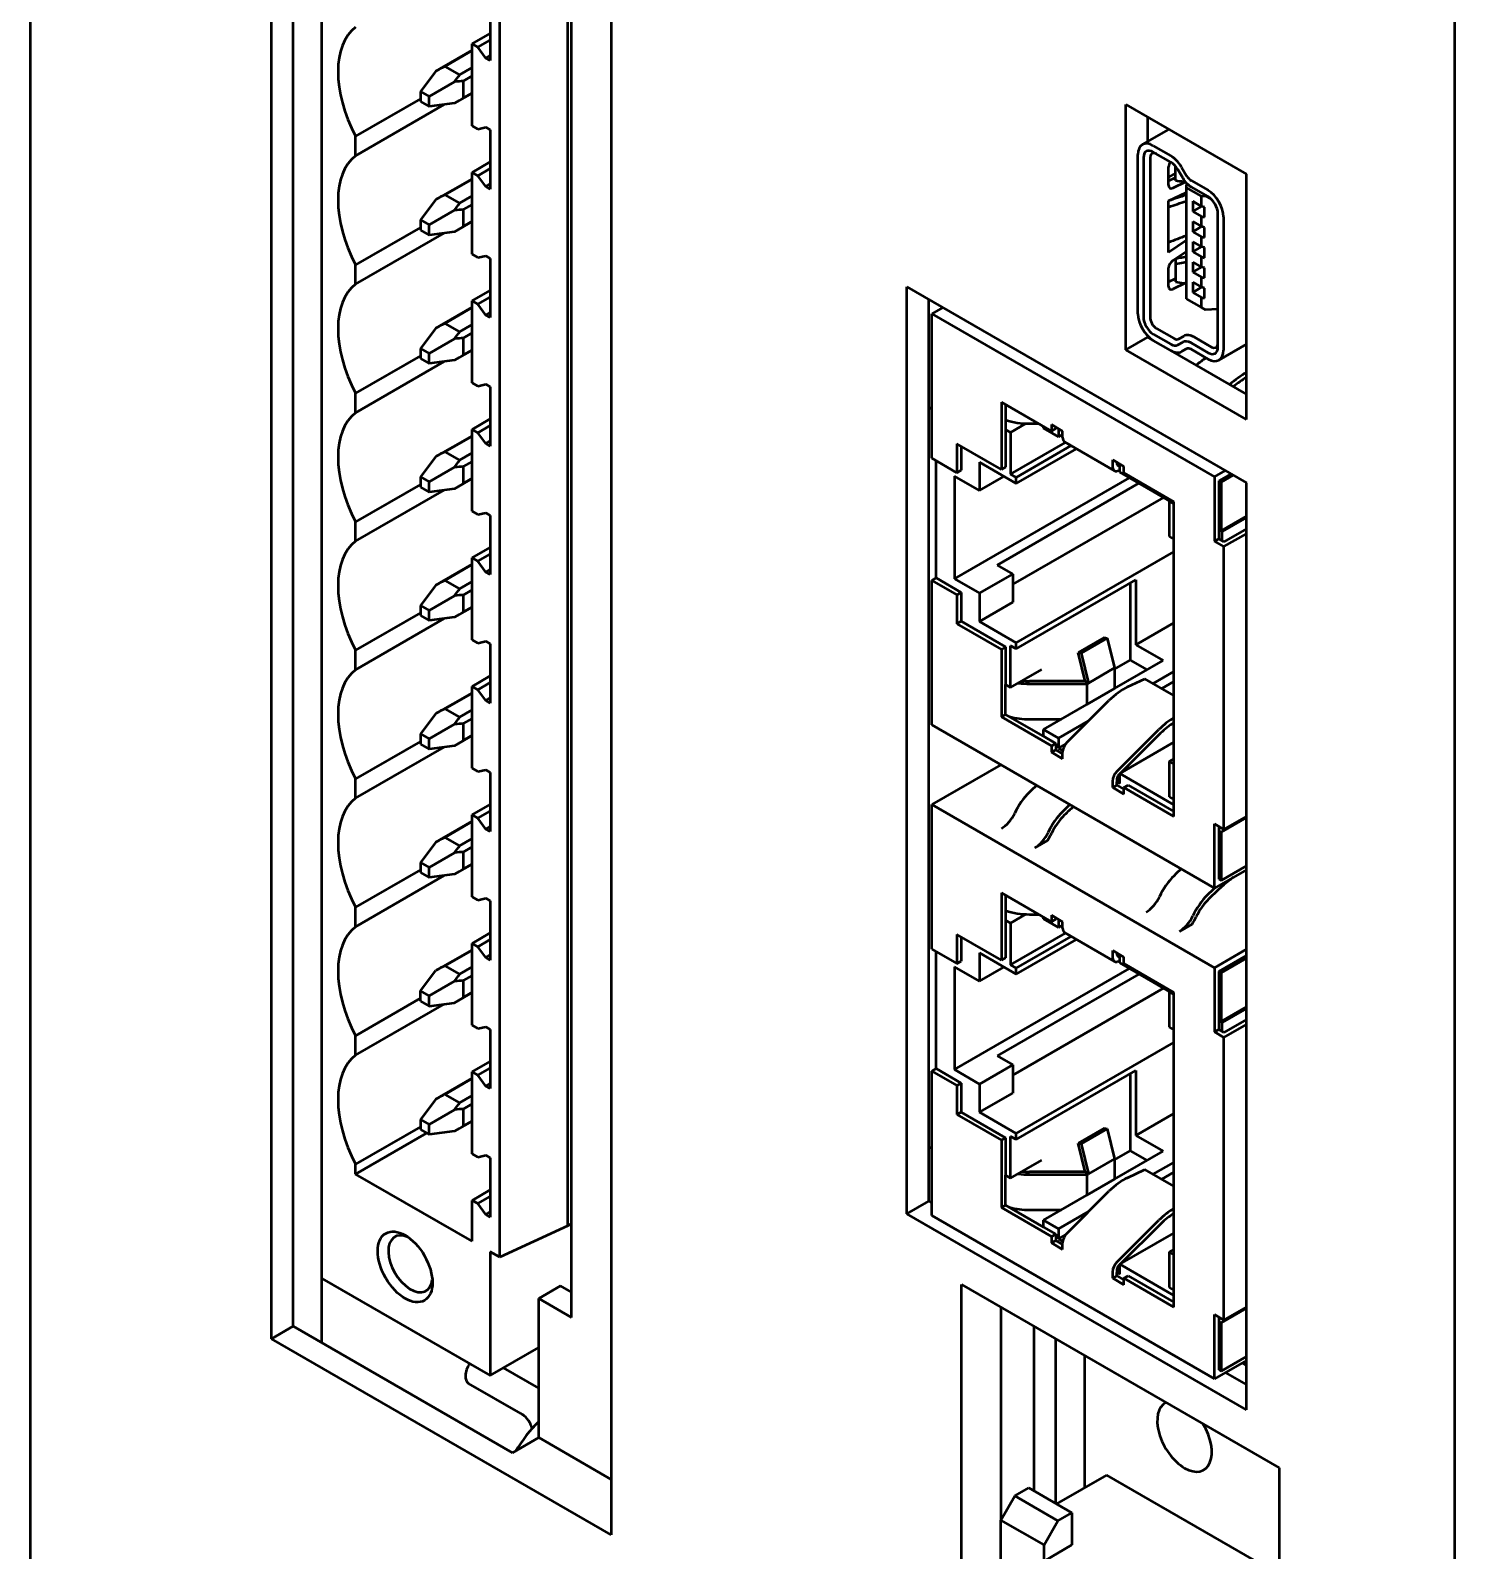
# Model space of a CAD drawing. Header units: millimetres. Extents: x 2121 to 4904, y 892 to 1933.
# Drawn here: x 2998.4 to 3064.1, y 1586.4 to 1656.5 of the extents above; entities that cross this region are included whole.
import ezdxf

# ---------------------------------------------------------------- set-up
doc = ezdxf.new("R2010")
doc.units = ezdxf.units.MM
doc.header["$LTSCALE"] = 1.8
doc.layers.add('외형선(ISO)', color=7, linetype='Continuous', lineweight=50)

msp = doc.modelspace()

# ---------------------------------------------------------------- linework, layer by layer
at = {"layer": '외형선(ISO)'}
for p, q in [((2998.437, 1519.75), (2998.437, 1723.874)), ((3064.097, 1685.965), (3064.097, 1481.841)), ((3009.548, 1596.151), (3009.548, 1676.284)), ((3010.558, 1596.734), (3010.558, 1675.701)), ((3011.872, 1598.939), (3011.872, 1674.943)), ((3011.872, 1595.976), (3011.872, 1674.943)), ((3025.206, 1667.244), (3025.206, 1587.111)), ((3020.074, 1599.918), (3020.074, 1665.098)), ((3023.216, 1601.371), (3023.216, 1664.544)), ((3023.387, 1597.142), (3023.387, 1664.445)), ((3019.63, 1657.831), (3019.63, 1655.102)), ((3018.801, 1655.872), (3019.63, 1656.35)), ((3019.067, 1655.718), (3018.801, 1655.872)), ((3018.801, 1652.093), (3018.801, 1655.872)), ((3019.067, 1655.718), (3019.63, 1656.043)), ((3018.801, 1655.578), (3017.135, 1654.616)), ((3018.801, 1655.559), (3017.547, 1654.835)), ((3019.428, 1655.219), (3019.067, 1655.718)), ((3019.428, 1655.219), (3019.63, 1655.335)), ((3019.63, 1655.102), (3019.428, 1655.219)), ((3017.135, 1654.616), (3016.417, 1653.679)), ((3017.547, 1654.835), (3018.217, 1654.448)), ((3018.801, 1654.785), (3018.217, 1654.448)), ((3018.801, 1654.392), (3018.387, 1654.153)), ((3016.821, 1653.446), (3017.992, 1654.121)), ((3018.387, 1654.153), (3018.387, 1653.38)), ((3016.417, 1653.336), (3013.427, 1651.61)), ((3013.427, 1650.709), (3017.515, 1653.07)), ((3016.417, 1653.679), (3016.417, 1653.212)), ((3016.417, 1653.679), (3016.821, 1653.446)), ((3016.417, 1653.212), (3016.821, 1652.979)), ((3016.821, 1652.979), (3016.821, 1653.446)), ((3017.992, 1653.132), (3016.821, 1652.979)), ((3018.801, 1653.599), (3017.992, 1653.132)), ((3018.801, 1653.619), (3018.387, 1653.38)), ((3048.944, 1653.072), (3054.5, 1649.864)), ((3048.944, 1641.758), (3048.944, 1653.072)), ((3049.954, 1651.369), (3049.954, 1652.489)), ((3013.427, 1650.709), (3013.427, 1651.61)), ((3018.801, 1652.093), (3019.067, 1651.939)), ((3019.067, 1651.939), (3019.428, 1652.023)), ((3019.428, 1652.023), (3019.63, 1651.906)), ((3019.63, 1651.906), (3019.63, 1649.177)), ((3049.707, 1651.226), (3050.924, 1651.929)), ((3050.207, 1651.177), (3051.012, 1650.712)), ((3051.012, 1650.421), (3050.207, 1650.885)), ((3018.801, 1649.946), (3019.63, 1650.425)), ((3049.5, 1643.42), (3049.5, 1650.768)), ((3049.752, 1650.623), (3049.752, 1643.274)), ((3050.055, 1650.623), (3050.055, 1643.274)), ((3050.914, 1649.35), (3050.914, 1650.204)), ((3051.228, 1649.565), (3051.228, 1650.232)), ((3051.509, 1650.188), (3051.739, 1649.793)), ((3018.801, 1649.653), (3017.135, 1648.691)), ((3018.801, 1649.633), (3017.547, 1648.909)), ((3019.067, 1649.793), (3018.801, 1649.946)), ((3018.801, 1646.167), (3018.801, 1649.946)), ((3019.067, 1649.793), (3019.63, 1650.118)), ((3019.428, 1649.293), (3019.067, 1649.793)), ((3051.228, 1649.912), (3050.914, 1649.731)), ((3050.914, 1649.563), (3051.228, 1649.714)), ((3051.672, 1649.5), (3051.099, 1649.225)), ((3051.561, 1649.688), (3051.331, 1650.084)), ((3051.952, 1649.568), (3052.732, 1649.118)), ((3054.5, 1638.55), (3054.5, 1649.864)), ((3017.547, 1648.909), (3018.217, 1648.522)), ((3018.801, 1648.86), (3018.217, 1648.522)), ((3019.428, 1649.293), (3019.63, 1649.41)), ((3019.63, 1649.177), (3019.428, 1649.293)), ((3050.914, 1648.64), (3051.722, 1649.025)), ((3051.722, 1649.369), (3051.784, 1649.404)), ((3051.722, 1649.369), (3051.722, 1649.252)), ((3052.429, 1648.844), (3051.722, 1649.252)), ((3051.722, 1649.252), (3051.722, 1644.12)), ((3052.732, 1648.826), (3051.952, 1649.277)), ((3052.429, 1648.844), (3052.611, 1648.866)), ((3052.429, 1648.377), (3052.429, 1648.844)), ((3052.588, 1648.91), (3052.611, 1648.866)), ((3052.611, 1648.866), (3052.849, 1648.741)), ((3017.135, 1648.691), (3016.417, 1647.754)), ((3016.821, 1647.52), (3017.992, 1648.196)), ((3018.801, 1648.467), (3018.387, 1648.228)), ((3018.387, 1648.228), (3018.387, 1647.454)), ((3050.914, 1646.249), (3050.914, 1648.64)), ((3052.025, 1648.611), (3052.025, 1648.144)), ((3052.025, 1648.611), (3052.429, 1648.377)), ((3052.025, 1648.144), (3052.429, 1648.377)), ((3052.025, 1648.144), (3052.429, 1647.911)), ((3052.574, 1648.344), (3052.429, 1648.377)), ((3052.574, 1647.878), (3052.574, 1648.344)), ((3016.417, 1647.411), (3013.427, 1645.684)), ((3016.417, 1647.754), (3016.417, 1647.287)), ((3016.417, 1647.754), (3016.821, 1647.52)), ((3016.821, 1647.054), (3016.821, 1647.52)), ((3018.801, 1647.674), (3017.992, 1647.206)), ((3018.801, 1647.693), (3018.387, 1647.454)), ((3052.025, 1647.677), (3052.025, 1647.211)), ((3052.025, 1647.677), (3052.429, 1647.444)), ((3052.025, 1647.211), (3052.429, 1647.444)), ((3052.429, 1647.911), (3052.574, 1647.878)), ((3052.429, 1647.444), (3052.429, 1647.911)), ((3052.574, 1647.411), (3052.429, 1647.444)), ((3052.574, 1646.944), (3052.574, 1647.411)), ((3053.187, 1641.892), (3053.187, 1648.039)), ((3053.439, 1647.893), (3053.439, 1641.746)), ((3013.427, 1644.784), (3017.515, 1647.144)), ((3016.417, 1647.287), (3016.821, 1647.054)), ((3017.992, 1647.206), (3016.821, 1647.054)), ((3051.722, 1646.797), (3050.914, 1646.249)), ((3052.025, 1647.211), (3052.429, 1646.978)), ((3052.025, 1646.744), (3052.025, 1646.278)), ((3052.025, 1646.744), (3052.429, 1646.511)), ((3052.429, 1646.978), (3052.574, 1646.944)), ((3052.429, 1646.511), (3052.429, 1646.978)), ((3018.801, 1646.167), (3019.067, 1646.014)), ((3019.067, 1646.014), (3019.428, 1646.097)), ((3019.428, 1646.097), (3019.63, 1645.981)), ((3019.63, 1645.981), (3019.63, 1643.251)), ((3051.099, 1645.878), (3051.722, 1646.297)), ((3052.025, 1646.278), (3052.429, 1646.511)), ((3052.025, 1646.278), (3052.429, 1646.044)), ((3052.574, 1646.478), (3052.429, 1646.511)), ((3052.429, 1646.044), (3052.574, 1646.011)), ((3052.429, 1645.578), (3052.429, 1646.044)), ((3052.574, 1646.011), (3052.574, 1646.478)), ((3013.427, 1644.784), (3013.427, 1645.684)), ((3050.914, 1644.684), (3050.914, 1645.538)), ((3051.228, 1645.963), (3051.228, 1645.716)), ((3051.228, 1645.716), (3051.228, 1644.899)), ((3052.025, 1645.811), (3052.025, 1645.345)), ((3052.025, 1645.811), (3052.429, 1645.578)), ((3052.025, 1645.345), (3052.429, 1645.578)), ((3052.025, 1645.345), (3052.429, 1645.111)), ((3052.574, 1645.545), (3052.429, 1645.578)), ((3052.574, 1645.078), (3052.574, 1645.545)), ((3038.843, 1644.674), (3054.5, 1635.634)), ((3038.843, 1601.917), (3038.843, 1644.674)), ((3050.914, 1644.897), (3051.228, 1645.049)), ((3051.672, 1644.835), (3051.099, 1644.559)), ((3052.025, 1644.878), (3052.025, 1644.411)), ((3052.025, 1644.878), (3052.429, 1644.645)), ((3052.025, 1644.411), (3052.429, 1644.645)), ((3052.429, 1645.111), (3052.574, 1645.078)), ((3052.429, 1644.645), (3052.429, 1645.111)), ((3052.574, 1644.612), (3052.429, 1644.645)), ((3052.574, 1644.145), (3052.574, 1644.612)), ((3018.801, 1644.021), (3019.63, 1644.499)), ((3019.067, 1643.868), (3018.801, 1644.021)), ((3018.801, 1640.242), (3018.801, 1644.021)), ((3019.067, 1643.868), (3019.63, 1644.192)), ((3039.853, 1602.501), (3039.853, 1644.091)), ((3051.722, 1644.12), (3052.429, 1643.712)), ((3052.025, 1644.411), (3052.429, 1644.178)), ((3052.429, 1644.178), (3052.574, 1644.145)), ((3052.429, 1643.712), (3052.429, 1644.178)), ((3018.801, 1643.728), (3017.135, 1642.765)), ((3018.801, 1643.708), (3017.547, 1642.984)), ((3019.428, 1643.368), (3019.067, 1643.868)), ((3019.428, 1643.368), (3019.63, 1643.484)), ((3019.63, 1643.251), (3019.428, 1643.368)), ((3040.499, 1643.718), (3039.994, 1643.426)), ((3039.994, 1643.426), (3053.028, 1635.901)), ((3039.994, 1636.76), (3039.994, 1643.426)), ((3052.611, 1643.607), (3052.429, 1643.712)), ((3053.187, 1643.644), (3052.611, 1643.607)), ((3017.135, 1642.765), (3016.417, 1641.828)), ((3017.547, 1642.984), (3018.217, 1642.597)), ((3018.801, 1642.934), (3018.217, 1642.597)), ((3018.801, 1642.542), (3018.387, 1642.302)), ((3050.207, 1642.487), (3051.012, 1642.022)), ((3050.358, 1642.749), (3051.163, 1642.285)), ((3016.417, 1641.828), (3016.417, 1641.362)), ((3016.417, 1641.828), (3016.821, 1641.595)), ((3016.821, 1641.595), (3017.992, 1642.271)), ((3018.387, 1642.302), (3018.387, 1641.529)), ((3048.944, 1641.758), (3049.954, 1642.341)), ((3049.954, 1642.341), (3049.954, 1642.395)), ((3050.207, 1642.195), (3049.954, 1642.341)), ((3051.012, 1641.731), (3050.207, 1642.195)), ((3051.331, 1641.99), (3051.561, 1642.12)), ((3051.376, 1642.263), (3051.606, 1642.393)), ((3051.739, 1641.81), (3051.509, 1641.68)), ((3051.952, 1642.08), (3052.732, 1641.63)), ((3052.732, 1641.338), (3051.952, 1641.788)), ((3052.104, 1642.342), (3052.884, 1641.892)), ((3053.232, 1641.288), (3054.5, 1642.02)), ((3016.417, 1641.485), (3013.427, 1639.759)), ((3013.427, 1638.858), (3017.515, 1641.219)), ((3016.417, 1641.362), (3016.821, 1641.128)), ((3016.821, 1641.128), (3016.821, 1641.595)), ((3017.992, 1641.281), (3016.821, 1641.128)), ((3018.801, 1641.748), (3017.992, 1641.281)), ((3018.801, 1641.768), (3018.387, 1641.529)), ((3054.5, 1638.55), (3048.944, 1641.758)), ((3054.5, 1639.717), (3051.012, 1641.731)), ((3013.427, 1638.858), (3013.427, 1639.759)), ((3018.801, 1640.242), (3019.067, 1640.088)), ((3019.067, 1640.088), (3019.428, 1640.172)), ((3019.428, 1640.172), (3019.63, 1640.055)), ((3019.63, 1640.055), (3019.63, 1637.326)), ((3039.994, 1639.028), (3039.853, 1639.109)), ((3043.201, 1639.352), (3043.201, 1636.241)), ((3045.51, 1638.019), (3043.201, 1639.352)), ((3043.399, 1639.238), (3043.399, 1638.089)), ((3018.801, 1638.096), (3019.63, 1638.574)), ((3019.067, 1637.942), (3019.63, 1638.267)), ((3043.63, 1637.955), (3044.333, 1638.361)), ((3044.502, 1638.358), (3044.924, 1638.358)), ((3045.51, 1638.315), (3045.51, 1638.019)), ((3046.023, 1638.019), (3045.51, 1638.315)), ((3018.801, 1637.802), (3017.135, 1636.84)), ((3018.801, 1637.783), (3017.547, 1637.058)), ((3019.067, 1637.942), (3018.801, 1638.096)), ((3018.801, 1634.316), (3018.801, 1638.096)), ((3019.428, 1637.442), (3019.067, 1637.942)), ((3043.63, 1637.955), (3043.399, 1638.089)), ((3043.399, 1638.089), (3043.399, 1636.356)), ((3043.63, 1637.955), (3043.63, 1636.03)), ((3045.143, 1638.148), (3045.143, 1638.231)), ((3045.836, 1637.748), (3045.143, 1638.148)), ((3045.51, 1638.019), (3045.708, 1638.133)), ((3045.708, 1638.201), (3045.708, 1638.133)), ((3045.836, 1638.127), (3045.836, 1637.748)), ((3045.836, 1637.748), (3046.023, 1637.856)), ((3046.023, 1637.723), (3046.023, 1638.019)), ((3017.547, 1637.058), (3018.217, 1636.672)), ((3018.801, 1637.009), (3018.217, 1636.672)), ((3019.428, 1637.442), (3019.63, 1637.559)), ((3019.63, 1637.326), (3019.428, 1637.442)), ((3041.148, 1637.427), (3041.148, 1636.093)), ((3043.201, 1636.241), (3041.148, 1637.427)), ((3041.346, 1637.312), (3041.346, 1636.207)), ((3043.63, 1636.03), (3046.163, 1637.492)), ((3043.886, 1635.881), (3046.42, 1637.344)), ((3043.886, 1635.6), (3046.664, 1637.204)), ((3048.424, 1636.187), (3046.115, 1637.52)), ((3017.135, 1636.84), (3016.417, 1635.903)), ((3016.821, 1635.669), (3017.992, 1636.345)), ((3018.801, 1636.616), (3018.387, 1636.377)), ((3018.387, 1636.377), (3018.387, 1635.603)), ((3039.994, 1636.76), (3041.148, 1636.093)), ((3040.191, 1631.245), (3040.191, 1636.646)), ((3041.148, 1636.093), (3041.346, 1636.207)), ((3042.193, 1636.578), (3042.193, 1635.274)), ((3042.193, 1636.578), (3043.886, 1635.6)), ((3043.201, 1636.241), (3043.399, 1636.356)), ((3048.333, 1636.39), (3048.333, 1636.686)), ((3048.846, 1636.39), (3048.333, 1636.686)), ((3048.53, 1636.572), (3048.53, 1636.504)), ((3048.659, 1636.188), (3048.538, 1636.169)), ((3048.606, 1636.422), (3048.659, 1636.431)), ((3048.659, 1636.118), (3048.659, 1636.498)), ((3048.846, 1636.093), (3048.846, 1636.39)), ((3053.028, 1635.901), (3053.533, 1636.192)), ((3016.417, 1635.56), (3013.427, 1633.833)), ((3016.417, 1635.903), (3016.417, 1635.436)), ((3016.417, 1635.903), (3016.821, 1635.669)), ((3016.821, 1635.203), (3016.821, 1635.669)), ((3018.801, 1635.823), (3017.992, 1635.355)), ((3018.801, 1635.842), (3018.387, 1635.603)), ((3041.038, 1635.941), (3041.038, 1631.2)), ((3042.193, 1635.274), (3041.038, 1635.941)), ((3041.038, 1631.2), (3049.108, 1635.859)), ((3042.193, 1635.274), (3043.322, 1635.926)), ((3049.544, 1635.607), (3043.014, 1631.837)), ((3043.63, 1636.03), (3043.886, 1635.881)), ((3043.886, 1635.6), (3043.886, 1635.881)), ((3051.155, 1634.677), (3048.659, 1636.118)), ((3051.155, 1634.76), (3048.846, 1636.093)), ((3053.028, 1635.901), (3053.028, 1632.938)), ((3053.79, 1636.044), (3053.226, 1635.719)), ((3053.226, 1635.719), (3053.226, 1633.482)), ((3053.226, 1635.719), (3053.328, 1635.659)), ((3053.328, 1635.659), (3053.892, 1635.985)), ((3053.328, 1635.659), (3053.328, 1633.422)), ((3054.5, 1592.878), (3054.5, 1635.634)), ((3013.427, 1632.933), (3017.515, 1635.293)), ((3016.417, 1635.436), (3016.821, 1635.203)), ((3017.992, 1635.355), (3016.821, 1635.203)), ((3050.673, 1634.956), (3043.732, 1630.949)), ((3050.955, 1634.793), (3050.942, 1634.785)), ((3051.155, 1634.662), (3050.942, 1634.785)), ((3050.942, 1634.785), (3050.942, 1633.156)), ((3051.155, 1620.243), (3051.155, 1634.76)), ((3018.801, 1634.316), (3019.067, 1634.163)), ((3019.067, 1634.163), (3019.428, 1634.246)), ((3019.428, 1634.246), (3019.63, 1634.13)), ((3019.63, 1634.13), (3019.63, 1631.4)), ((3054.5, 1634.099), (3053.328, 1633.422)), ((3013.427, 1632.933), (3013.427, 1633.833)), ((3053.226, 1633.482), (3053.226, 1633.052)), ((3053.226, 1633.482), (3053.328, 1633.422)), ((3053.38, 1633.378), (3053.226, 1633.467)), ((3054.5, 1634.025), (3053.38, 1633.378)), ((3053.38, 1632.963), (3053.38, 1633.378)), ((3054.5, 1633.512), (3053.464, 1632.914)), ((3050.942, 1633.156), (3051.155, 1633.033)), ((3053.028, 1632.938), (3053.226, 1633.052)), ((3053.464, 1632.686), (3053.028, 1632.938)), ((3053.464, 1632.914), (3053.226, 1633.052)), ((3053.464, 1632.686), (3054.5, 1633.284)), ((3053.464, 1619.65), (3053.464, 1632.686)), ((3018.801, 1632.17), (3019.63, 1632.648)), ((3019.067, 1632.017), (3018.801, 1632.17)), ((3018.801, 1628.391), (3018.801, 1632.17)), ((3019.067, 1632.017), (3019.63, 1632.342)), ((3019.428, 1631.517), (3019.067, 1632.017)), ((3043.886, 1628.252), (3051.155, 1632.449)), ((3018.801, 1631.877), (3017.135, 1630.915)), ((3018.801, 1631.857), (3017.547, 1631.133)), ((3019.428, 1631.517), (3019.63, 1631.634)), ((3019.63, 1631.4), (3019.428, 1631.517)), ((3042.193, 1630.534), (3043.732, 1631.423)), ((3043.014, 1631.837), (3043.732, 1631.423)), ((3043.732, 1631.423), (3043.732, 1630.119)), ((3017.135, 1630.915), (3016.417, 1629.977)), ((3017.547, 1631.133), (3018.217, 1630.746)), ((3018.801, 1631.083), (3018.217, 1630.746)), ((3018.801, 1630.691), (3018.387, 1630.452)), ((3039.994, 1631.131), (3040.191, 1631.245)), ((3039.994, 1631.131), (3041.148, 1630.464)), ((3039.994, 1624.465), (3039.994, 1631.131)), ((3040.191, 1631.245), (3041.346, 1630.578)), ((3041.038, 1631.2), (3042.193, 1630.534)), ((3041.148, 1630.464), (3041.346, 1630.578)), ((3041.346, 1630.578), (3041.346, 1629.245)), ((3043.886, 1627.971), (3049.403, 1631.156)), ((3049.146, 1631.008), (3049.146, 1627.453)), ((3049.403, 1631.156), (3049.403, 1628.164)), ((3016.417, 1629.977), (3016.417, 1629.511)), ((3016.417, 1629.977), (3016.821, 1629.744)), ((3016.821, 1629.744), (3017.992, 1630.42)), ((3018.801, 1629.897), (3017.992, 1629.43)), ((3018.387, 1630.452), (3018.387, 1629.678)), ((3018.801, 1629.917), (3018.387, 1629.678)), ((3041.148, 1630.464), (3041.148, 1629.131)), ((3042.193, 1630.534), (3042.193, 1629.23)), ((3042.193, 1629.23), (3043.732, 1630.119)), ((3016.417, 1629.634), (3013.427, 1627.908)), ((3013.427, 1627.008), (3017.515, 1629.368)), ((3016.417, 1629.511), (3016.821, 1629.277)), ((3016.821, 1629.277), (3016.821, 1629.744)), ((3017.992, 1629.43), (3016.821, 1629.277)), ((3041.148, 1629.131), (3041.346, 1629.245)), ((3041.346, 1629.245), (3043.399, 1628.06)), ((3043.886, 1628.252), (3042.193, 1629.23)), ((3049.403, 1628.164), (3051.155, 1629.175)), ((3041.148, 1629.131), (3043.201, 1627.946)), ((3047.945, 1628.497), (3046.739, 1627.801)), ((3048.085, 1628.469), (3046.879, 1627.773)), ((3047.945, 1628.497), (3048.085, 1628.469)), ((3048.085, 1628.469), (3048.418, 1627.092)), ((3013.427, 1627.008), (3013.427, 1627.908)), ((3018.801, 1628.391), (3019.067, 1628.238)), ((3019.067, 1628.238), (3019.428, 1628.321)), ((3019.428, 1628.321), (3019.63, 1628.204)), ((3019.63, 1628.204), (3019.63, 1625.475)), ((3043.201, 1627.946), (3043.399, 1628.06)), ((3043.201, 1627.946), (3043.201, 1624.835)), ((3043.399, 1628.06), (3043.399, 1626.327)), ((3043.63, 1626.193), (3043.63, 1628.119)), ((3043.886, 1627.971), (3043.63, 1628.119)), ((3043.886, 1627.971), (3043.886, 1628.252)), ((3046.739, 1627.801), (3046.879, 1627.773)), ((3047.058, 1626.484), (3046.739, 1627.801)), ((3046.879, 1627.773), (3047.212, 1626.395)), ((3049.403, 1628.164), (3050.66, 1627.438)), ((3048.418, 1627.092), (3047.212, 1626.395)), ((3048.418, 1627.032), (3049.146, 1627.453)), ((3048.418, 1626.144), (3050.66, 1627.438)), ((3048.418, 1627.092), (3048.418, 1626.144)), ((3049.146, 1627.453), (3049.916, 1627.008)), ((3018.801, 1626.245), (3019.63, 1626.723)), ((3019.067, 1626.091), (3019.63, 1626.416)), ((3043.63, 1626.193), (3045.063, 1627.021)), ((3047.058, 1626.484), (3044.502, 1626.484)), ((3044.502, 1626.359), (3047.149, 1626.359)), ((3047.212, 1626.395), (3047.058, 1626.484)), ((3047.149, 1626.359), (3047.212, 1626.395)), ((3047.149, 1626.359), (3047.149, 1625.41)), ((3049.021, 1626.215), (3049.821, 1626.593)), ((3051.155, 1625.823), (3049.821, 1626.593)), ((3050.202, 1626.373), (3051.155, 1626.924)), ((3050.599, 1626.144), (3051.155, 1626.464)), ((3018.801, 1625.951), (3017.135, 1624.989)), ((3018.801, 1625.932), (3017.547, 1625.208)), ((3019.067, 1626.091), (3018.801, 1626.245)), ((3018.801, 1622.465), (3018.801, 1626.245)), ((3019.428, 1625.591), (3019.067, 1626.091)), ((3019.428, 1625.591), (3019.63, 1625.708)), ((3043.63, 1626.193), (3043.399, 1626.327)), ((3043.399, 1624.949), (3043.399, 1626.327)), ((3047.149, 1625.41), (3048.418, 1626.144)), ((3017.135, 1624.989), (3016.417, 1624.052)), ((3017.547, 1625.208), (3018.217, 1624.821)), ((3018.801, 1625.158), (3018.217, 1624.821)), ((3019.63, 1625.475), (3019.428, 1625.591)), ((3043.201, 1624.835), (3043.399, 1624.949)), ((3045.143, 1623.942), (3043.399, 1624.949)), ((3045.143, 1624.253), (3047.149, 1625.41)), ((3046.229, 1623.664), (3048.158, 1625.588)), ((3016.821, 1623.818), (3017.992, 1624.494)), ((3018.801, 1624.765), (3018.387, 1624.526)), ((3018.387, 1624.526), (3018.387, 1623.752)), ((3039.994, 1624.465), (3053.028, 1616.939)), ((3043.201, 1624.835), (3045.51, 1623.502)), ((3044.502, 1624.729), (3045.968, 1624.729)), ((3045.143, 1624.253), (3045.836, 1623.853)), ((3045.143, 1623.942), (3045.143, 1624.253)), ((3045.836, 1623.853), (3047.22, 1624.652)), ((3048.538, 1622.33), (3050.467, 1624.255)), ((3016.417, 1623.709), (3013.427, 1621.982)), ((3016.417, 1624.052), (3016.417, 1623.585)), ((3016.417, 1624.052), (3016.821, 1623.818)), ((3016.417, 1623.585), (3016.821, 1623.352)), ((3016.821, 1623.352), (3016.821, 1623.818)), ((3018.801, 1623.972), (3017.992, 1623.505)), ((3018.801, 1623.992), (3018.387, 1623.752)), ((3045.143, 1623.942), (3045.708, 1623.616)), ((3045.51, 1623.502), (3045.708, 1623.616)), ((3045.708, 1623.616), (3045.708, 1623.32)), ((3045.836, 1623.853), (3045.836, 1623.394)), ((3045.836, 1623.394), (3046.157, 1623.579)), ((3048.659, 1622.223), (3051.155, 1623.665)), ((3050.535, 1624.079), (3048.696, 1622.245)), ((3013.427, 1621.082), (3017.515, 1623.442)), ((3017.992, 1623.505), (3016.821, 1623.352)), ((3045.51, 1623.502), (3045.51, 1623.205)), ((3045.51, 1623.205), (3045.708, 1623.32)), ((3045.51, 1623.205), (3046.023, 1622.909)), ((3045.708, 1623.32), (3046.023, 1623.137)), ((3045.836, 1623.394), (3046.03, 1623.282)), ((3046.023, 1622.909), (3046.023, 1623.205)), ((3050.942, 1622.786), (3051.155, 1622.909)), ((3018.801, 1622.465), (3019.067, 1622.312)), ((3019.067, 1622.312), (3019.428, 1622.395)), ((3019.428, 1622.395), (3019.63, 1622.279)), ((3019.63, 1622.279), (3019.63, 1619.549)), ((3043.17, 1622.631), (3039.994, 1620.797)), ((3048.659, 1622.207), (3048.606, 1622.155)), ((3051.155, 1620.782), (3048.659, 1622.223)), ((3048.659, 1621.764), (3048.659, 1622.223)), ((3050.942, 1622.786), (3051.155, 1622.663)), ((3050.942, 1622.786), (3050.942, 1621.157)), ((3013.427, 1621.082), (3013.427, 1621.982)), ((3048.333, 1621.576), (3048.333, 1621.872)), ((3048.53, 1621.69), (3048.333, 1621.576)), ((3048.333, 1621.576), (3048.846, 1621.28)), ((3048.53, 1621.986), (3048.53, 1621.838)), ((3048.53, 1621.838), (3048.659, 1621.764)), ((3048.53, 1621.69), (3048.53, 1621.838)), ((3048.53, 1621.69), (3048.846, 1621.508)), ((3048.846, 1621.576), (3049.043, 1621.69)), ((3048.846, 1621.576), (3051.155, 1620.243)), ((3048.846, 1621.28), (3048.846, 1621.576)), ((3049.043, 1621.69), (3051.155, 1620.471)), ((3018.801, 1620.319), (3019.63, 1620.797)), ((3039.994, 1620.797), (3053.028, 1613.272)), ((3039.994, 1614.131), (3039.994, 1620.797)), ((3050.942, 1621.157), (3051.155, 1621.034)), ((3019.067, 1620.166), (3018.801, 1620.319)), ((3018.801, 1616.54), (3018.801, 1620.319)), ((3019.067, 1620.166), (3019.63, 1620.491)), ((3019.428, 1619.666), (3019.067, 1620.166)), ((3053.328, 1619.527), (3054.5, 1620.204)), ((3053.464, 1619.65), (3054.5, 1620.248)), ((3018.801, 1620.026), (3017.135, 1619.064)), ((3018.801, 1620.006), (3017.547, 1619.282)), ((3019.428, 1619.666), (3019.63, 1619.783)), ((3019.63, 1619.549), (3019.428, 1619.666)), ((3053.028, 1616.939), (3053.028, 1619.902)), ((3053.464, 1619.65), (3053.028, 1619.902)), ((3053.226, 1619.788), (3053.226, 1619.587)), ((3053.226, 1619.587), (3053.226, 1617.35)), ((3053.226, 1619.587), (3053.328, 1619.527)), ((3053.328, 1619.527), (3053.328, 1617.29)), ((3017.135, 1619.064), (3016.417, 1618.126)), ((3017.547, 1619.282), (3018.217, 1618.895)), ((3018.801, 1619.233), (3018.217, 1618.895)), ((3018.801, 1618.84), (3018.387, 1618.601)), ((3044.741, 1618.798), (3045.326, 1619.136)), ((3016.417, 1618.126), (3016.417, 1617.66)), ((3016.417, 1618.126), (3016.821, 1617.893)), ((3016.821, 1617.893), (3017.992, 1618.569)), ((3018.801, 1618.046), (3017.992, 1617.579)), ((3018.387, 1618.601), (3018.387, 1617.827)), ((3018.801, 1618.066), (3018.387, 1617.827)), ((3054.5, 1617.967), (3053.328, 1617.29)), ((3016.417, 1617.783), (3013.427, 1616.057)), ((3013.427, 1615.157), (3017.515, 1617.517)), ((3016.417, 1617.66), (3016.821, 1617.426)), ((3016.821, 1617.426), (3016.821, 1617.893)), ((3017.992, 1617.579), (3016.821, 1617.426)), ((3054.5, 1617.789), (3053.028, 1616.939)), ((3053.226, 1617.35), (3053.328, 1617.29)), ((3018.801, 1616.54), (3019.067, 1616.387)), ((3043.201, 1616.724), (3043.201, 1613.613)), ((3045.51, 1615.39), (3043.201, 1616.724)), ((3043.399, 1616.61), (3043.399, 1615.46)), ((3013.427, 1615.157), (3013.427, 1616.057)), ((3019.067, 1616.387), (3019.428, 1616.47)), ((3019.428, 1616.47), (3019.63, 1616.353)), ((3019.63, 1616.353), (3019.63, 1613.624)), ((3043.63, 1615.327), (3043.399, 1615.46)), ((3043.399, 1615.46), (3043.399, 1613.727)), ((3043.63, 1615.327), (3044.333, 1615.733)), ((3043.63, 1615.327), (3043.63, 1613.401)), ((3044.502, 1615.729), (3044.924, 1615.729)), ((3045.143, 1615.519), (3045.143, 1615.602)), ((3045.836, 1615.119), (3045.143, 1615.519)), ((3045.51, 1615.687), (3045.51, 1615.39)), ((3046.023, 1615.39), (3045.51, 1615.687)), ((3045.51, 1615.39), (3045.708, 1615.505)), ((3045.708, 1615.573), (3045.708, 1615.505)), ((3045.836, 1615.499), (3045.836, 1615.119)), ((3045.836, 1615.119), (3046.023, 1615.228)), ((3046.023, 1615.094), (3046.023, 1615.39)), ((3051.412, 1614.946), (3051.997, 1615.284)), ((3018.801, 1614.394), (3019.63, 1614.872)), ((3019.067, 1614.24), (3019.63, 1614.565)), ((3041.148, 1614.798), (3041.148, 1613.465)), ((3043.201, 1613.613), (3041.148, 1614.798)), ((3041.346, 1614.684), (3041.346, 1613.579)), ((3043.63, 1613.401), (3046.163, 1614.864)), ((3043.886, 1613.253), (3046.42, 1614.716)), ((3043.886, 1612.971), (3046.664, 1614.575)), ((3048.424, 1613.559), (3046.115, 1614.892)), ((3018.801, 1614.1), (3017.135, 1613.138)), ((3018.801, 1614.081), (3017.547, 1613.357)), ((3019.067, 1614.24), (3018.801, 1614.394)), ((3018.801, 1610.615), (3018.801, 1614.394)), ((3019.428, 1613.741), (3019.067, 1614.24)), ((3019.428, 1613.741), (3019.63, 1613.857)), ((3019.63, 1613.624), (3019.428, 1613.741)), ((3039.994, 1614.131), (3041.148, 1613.465)), ((3040.191, 1608.616), (3040.191, 1614.017)), ((3042.193, 1613.949), (3042.193, 1612.646)), ((3042.193, 1613.949), (3043.886, 1612.971)), ((3048.333, 1613.761), (3048.333, 1614.057)), ((3048.846, 1613.761), (3048.333, 1614.057)), ((3048.53, 1613.943), (3048.53, 1613.875)), ((3048.606, 1613.794), (3048.659, 1613.802)), ((3048.659, 1613.49), (3048.659, 1613.869)), ((3048.846, 1613.465), (3048.846, 1613.761)), ((3053.028, 1613.272), (3054.5, 1614.122)), ((3054.5, 1613.826), (3053.226, 1613.09)), ((3016.417, 1612.201), (3017.135, 1613.138)), ((3017.547, 1613.357), (3018.217, 1612.97)), ((3018.801, 1613.307), (3018.217, 1612.97)), ((3041.038, 1613.312), (3041.038, 1608.572)), ((3042.193, 1612.646), (3041.038, 1613.312)), ((3041.038, 1608.572), (3049.108, 1613.231)), ((3041.148, 1613.465), (3041.346, 1613.579)), ((3042.193, 1612.646), (3043.322, 1613.297)), ((3043.201, 1613.613), (3043.399, 1613.727)), ((3043.63, 1613.401), (3043.886, 1613.253)), ((3043.886, 1612.971), (3043.886, 1613.253)), ((3048.659, 1613.559), (3048.538, 1613.54)), ((3051.155, 1612.049), (3048.659, 1613.49)), ((3051.155, 1612.131), (3048.846, 1613.465)), ((3053.028, 1613.272), (3053.028, 1610.309)), ((3053.226, 1613.09), (3053.226, 1610.853)), ((3053.226, 1613.09), (3053.328, 1613.031)), ((3053.328, 1613.031), (3054.5, 1613.707)), ((3053.328, 1613.031), (3053.328, 1610.794)), ((3017.992, 1612.643), (3016.821, 1611.968)), ((3018.801, 1612.914), (3018.387, 1612.675)), ((3018.387, 1612.675), (3018.387, 1611.902)), ((3049.544, 1612.979), (3043.014, 1609.209)), ((3050.673, 1612.327), (3043.732, 1608.32)), ((3016.417, 1611.858), (3013.427, 1610.132)), ((3016.821, 1611.968), (3016.417, 1612.201)), ((3016.417, 1611.734), (3016.417, 1612.201)), ((3016.417, 1611.734), (3016.821, 1611.501)), ((3016.821, 1611.501), (3016.821, 1611.968)), ((3016.821, 1611.501), (3017.992, 1611.654)), ((3018.801, 1612.121), (3017.992, 1611.654)), ((3018.801, 1612.141), (3018.387, 1611.902)), ((3050.955, 1612.164), (3050.942, 1612.157)), ((3051.155, 1612.034), (3050.942, 1612.157)), ((3050.942, 1612.157), (3050.942, 1610.527)), ((3051.155, 1597.614), (3051.155, 1612.131)), ((3013.427, 1609.231), (3017.515, 1611.592)), ((3054.5, 1611.47), (3053.328, 1610.794)), ((3054.5, 1611.396), (3053.38, 1610.749)), ((3018.801, 1610.615), (3019.067, 1610.461)), ((3019.067, 1610.461), (3019.428, 1610.545)), ((3019.428, 1610.545), (3019.63, 1610.428)), ((3019.63, 1610.428), (3019.63, 1607.699)), ((3050.942, 1610.527), (3051.155, 1610.404)), ((3053.028, 1610.309), (3053.226, 1610.423)), ((3053.464, 1610.058), (3053.028, 1610.309)), ((3053.226, 1610.853), (3053.226, 1610.423)), ((3053.226, 1610.853), (3053.328, 1610.794)), ((3053.38, 1610.749), (3053.226, 1610.838)), ((3053.464, 1610.286), (3053.226, 1610.423)), ((3053.38, 1610.335), (3053.38, 1610.749)), ((3054.5, 1610.884), (3053.464, 1610.286)), ((3053.464, 1610.058), (3054.5, 1610.656)), ((3013.427, 1609.231), (3013.427, 1610.132)), ((3043.886, 1605.624), (3051.155, 1609.821)), ((3053.464, 1597.022), (3053.464, 1610.058)), ((3018.801, 1608.468), (3019.63, 1608.947)), ((3043.014, 1609.209), (3043.732, 1608.794)), ((3018.801, 1608.175), (3017.135, 1607.213)), ((3018.801, 1608.155), (3017.547, 1607.431)), ((3019.067, 1608.315), (3018.801, 1608.468)), ((3018.801, 1604.689), (3018.801, 1608.468)), ((3019.067, 1608.315), (3019.63, 1608.64)), ((3019.428, 1607.815), (3019.067, 1608.315)), ((3039.994, 1608.502), (3040.191, 1608.616)), ((3039.994, 1608.502), (3041.148, 1607.836)), ((3039.994, 1601.836), (3039.994, 1608.502)), ((3040.191, 1608.616), (3041.346, 1607.95)), ((3041.038, 1608.572), (3042.193, 1607.905)), ((3042.193, 1607.905), (3043.732, 1608.794)), ((3043.732, 1608.794), (3043.732, 1607.49)), ((3043.886, 1605.342), (3049.403, 1608.527)), ((3049.146, 1608.379), (3049.146, 1604.824)), ((3049.403, 1608.527), (3049.403, 1605.535)), ((3017.547, 1607.431), (3018.217, 1607.044)), ((3019.428, 1607.815), (3019.63, 1607.932)), ((3019.63, 1607.699), (3019.428, 1607.815)), ((3041.148, 1607.836), (3041.346, 1607.95)), ((3041.148, 1607.836), (3041.148, 1606.502)), ((3041.346, 1607.95), (3041.346, 1606.616)), ((3042.193, 1607.905), (3042.193, 1606.602)), ((3042.193, 1606.602), (3043.732, 1607.49)), ((3017.135, 1607.213), (3016.417, 1606.275)), ((3018.801, 1607.382), (3018.217, 1607.044)), ((3018.801, 1606.989), (3018.387, 1606.75)), ((3018.387, 1606.75), (3018.387, 1605.976)), ((3016.417, 1606.275), (3016.417, 1605.809)), ((3016.417, 1606.275), (3016.821, 1606.042)), ((3016.821, 1606.042), (3017.992, 1606.718)), ((3016.821, 1605.576), (3016.821, 1606.042)), ((3018.801, 1606.196), (3017.992, 1605.728)), ((3018.801, 1606.215), (3018.387, 1605.976)), ((3041.148, 1606.502), (3041.346, 1606.616)), ((3041.148, 1606.502), (3043.201, 1605.317)), ((3041.346, 1606.616), (3043.399, 1605.431)), ((3043.886, 1605.624), (3042.193, 1606.602)), ((3049.403, 1605.535), (3051.155, 1606.547)), ((3016.417, 1605.932), (3013.427, 1604.206)), ((3016.7, 1605.646), (3013.427, 1603.756)), ((3016.417, 1605.809), (3016.821, 1605.576)), ((3017.992, 1605.728), (3016.821, 1605.576)), ((3043.201, 1605.317), (3043.399, 1605.431)), ((3043.201, 1605.317), (3043.201, 1602.206)), ((3043.399, 1605.431), (3043.399, 1603.698)), ((3043.63, 1603.565), (3043.63, 1605.491)), ((3043.886, 1605.342), (3043.63, 1605.491)), ((3043.886, 1605.342), (3043.886, 1605.624)), ((3047.945, 1605.869), (3046.739, 1605.173)), ((3048.085, 1605.841), (3046.879, 1605.144)), ((3047.945, 1605.869), (3048.085, 1605.841)), ((3048.085, 1605.841), (3048.418, 1604.463)), ((3049.403, 1605.535), (3050.66, 1604.809)), ((3018.801, 1604.689), (3019.067, 1604.536)), ((3019.067, 1604.536), (3019.428, 1604.619)), ((3019.428, 1604.619), (3019.63, 1604.503)), ((3046.739, 1605.173), (3046.879, 1605.144)), ((3047.058, 1603.856), (3046.739, 1605.173)), ((3046.879, 1605.144), (3047.212, 1603.767)), ((3048.418, 1604.404), (3049.146, 1604.824)), ((3048.418, 1603.515), (3050.66, 1604.809)), ((3049.146, 1604.824), (3049.916, 1604.38)), ((3013.427, 1603.756), (3013.427, 1604.206)), ((3019.63, 1604.503), (3019.63, 1601.773)), ((3043.63, 1603.565), (3045.063, 1604.392)), ((3048.418, 1604.463), (3047.212, 1603.767)), ((3048.418, 1604.463), (3048.418, 1603.515)), ((3049.021, 1603.587), (3049.821, 1603.964)), ((3051.155, 1603.194), (3049.821, 1603.964)), ((3050.202, 1603.745), (3051.155, 1604.295)), ((3018.801, 1600.653), (3013.427, 1603.756)), ((3043.63, 1603.565), (3043.399, 1603.698)), ((3043.399, 1602.32), (3043.399, 1603.698)), ((3047.058, 1603.856), (3044.502, 1603.856)), ((3044.502, 1603.73), (3047.149, 1603.73)), ((3047.212, 1603.767), (3047.058, 1603.856)), ((3047.149, 1603.73), (3047.212, 1603.767)), ((3047.149, 1603.73), (3047.149, 1602.782)), ((3047.149, 1602.782), (3048.418, 1603.515)), ((3050.599, 1603.515), (3051.155, 1603.836)), ((3018.801, 1602.543), (3019.63, 1603.021)), ((3018.801, 1600.653), (3018.801, 1602.543)), ((3019.067, 1602.39), (3018.801, 1602.543)), ((3019.067, 1602.39), (3019.63, 1602.714)), ((3045.143, 1601.624), (3047.149, 1602.782)), ((3046.229, 1601.035), (3048.158, 1602.959)), ((3019.428, 1601.89), (3019.067, 1602.39)), ((3019.428, 1601.89), (3019.63, 1602.006)), ((3019.63, 1601.773), (3019.428, 1601.89)), ((3038.843, 1601.917), (3039.853, 1602.501)), ((3054.5, 1592.878), (3038.843, 1601.917)), ((3039.994, 1602.419), (3039.853, 1602.501)), ((3039.994, 1601.836), (3053.028, 1594.311)), ((3043.201, 1602.206), (3043.399, 1602.32)), ((3043.201, 1602.206), (3045.51, 1600.873)), ((3045.143, 1601.313), (3043.399, 1602.32)), ((3044.502, 1602.1), (3045.968, 1602.1)), ((3045.836, 1601.224), (3047.22, 1602.023)), ((3023.216, 1601.371), (3020.074, 1599.918)), ((3023.387, 1601.47), (3023.216, 1601.371)), ((3045.143, 1601.624), (3045.836, 1601.224)), ((3045.143, 1601.313), (3045.143, 1601.624)), ((3045.143, 1601.313), (3045.708, 1600.987)), ((3045.836, 1601.224), (3045.836, 1600.765)), ((3048.538, 1599.702), (3050.467, 1601.626)), ((3050.535, 1601.451), (3048.696, 1599.617)), ((3045.51, 1600.873), (3045.708, 1600.987)), ((3045.51, 1600.873), (3045.51, 1600.577)), ((3045.51, 1600.577), (3045.708, 1600.691)), ((3045.51, 1600.577), (3046.023, 1600.281)), ((3045.708, 1600.987), (3045.708, 1600.691)), ((3045.708, 1600.691), (3046.023, 1600.509)), ((3045.836, 1600.765), (3046.157, 1600.95)), ((3045.836, 1600.765), (3046.03, 1600.653)), ((3046.023, 1600.281), (3046.023, 1600.577)), ((3048.659, 1599.595), (3051.155, 1601.036)), ((3019.63, 1600.175), (3019.63, 1594.46)), ((3020.074, 1599.918), (3019.63, 1600.175)), ((3050.942, 1600.158), (3051.155, 1600.281)), ((3050.942, 1600.158), (3051.155, 1600.035)), ((3050.942, 1600.158), (3050.942, 1598.528)), ((3048.333, 1598.947), (3048.333, 1599.244)), ((3048.53, 1599.061), (3048.333, 1598.947)), ((3048.53, 1599.358), (3048.53, 1599.21)), ((3048.53, 1599.21), (3048.659, 1599.136)), ((3048.53, 1599.061), (3048.53, 1599.21)), ((3048.53, 1599.061), (3048.846, 1598.879)), ((3048.659, 1599.579), (3048.606, 1599.526)), ((3051.155, 1598.153), (3048.659, 1599.595)), ((3048.659, 1599.136), (3048.659, 1599.595)), ((3048.846, 1598.947), (3049.043, 1599.061)), ((3049.043, 1599.061), (3051.155, 1597.842)), ((3011.872, 1598.939), (3019.63, 1594.46)), ((3021.872, 1598.017), (3022.882, 1598.6)), ((3023.387, 1598.309), (3022.882, 1598.6)), ((3041.368, 1520.625), (3041.368, 1598.658)), ((3041.368, 1598.658), (3056.015, 1590.202)), ((3048.333, 1598.947), (3048.846, 1598.651)), ((3048.846, 1598.947), (3051.155, 1597.614)), ((3048.846, 1598.651), (3048.846, 1598.947)), ((3050.942, 1598.528), (3051.155, 1598.405)), ((3021.872, 1598.017), (3023.387, 1597.142)), ((3021.872, 1591.602), (3021.872, 1598.017)), ((3043.186, 1587.813), (3043.186, 1597.609)), ((3053.464, 1597.022), (3054.5, 1597.62)), ((3053.028, 1594.311), (3053.028, 1597.273)), ((3053.464, 1597.022), (3053.028, 1597.273)), ((3053.226, 1597.159), (3053.226, 1596.958)), ((3053.226, 1596.958), (3053.226, 1594.721)), ((3053.226, 1596.958), (3053.328, 1596.899)), ((3053.328, 1596.899), (3054.5, 1597.575)), ((3009.548, 1596.151), (3010.558, 1596.734)), ((3020.66, 1590.902), (3010.558, 1596.734)), ((3044.702, 1596.734), (3044.702, 1589.142)), ((3053.328, 1596.899), (3053.328, 1594.662)), ((3025.206, 1587.111), (3009.548, 1596.151)), ((3019.63, 1594.46), (3021.872, 1595.754)), ((3045.712, 1588.558), (3045.712, 1596.151)), ((3021.872, 1593.885), (3020.253, 1594.82)), ((3047.027, 1595.391), (3047.027, 1589.28)), ((3054.5, 1595.161), (3053.028, 1594.311)), ((3054.5, 1595.338), (3053.328, 1594.662)), ((3054.5, 1594.926), (3054.297, 1595.043)), ((3021.054, 1592.708), (3018.636, 1594.103)), ((3053.226, 1594.721), (3053.328, 1594.662)), ((3054.5, 1594.044), (3053.533, 1594.602)), ((3020.66, 1590.902), (3021.872, 1591.602)), ((3025.206, 1589.677), (3021.872, 1591.602)), ((3056.015, 1590.202), (3056.015, 1512.168)), ((3043.82, 1588.91), (3044.461, 1589.28)), ((3044.461, 1589.28), (3046.45, 1588.132)), ((3048.053, 1589.873), (3045.744, 1588.54)), ((3048.053, 1589.873), (3052.946, 1587.048)), ((3043.178, 1587.799), (3043.82, 1588.91)), ((3043.82, 1588.91), (3045.808, 1587.762)), ((3045.167, 1586.651), (3043.178, 1587.799)), ((3043.178, 1585.577), (3043.178, 1587.799)), ((3045.808, 1587.762), (3046.45, 1588.132)), ((3046.45, 1588.132), (3046.45, 1586.651)), ((3045.167, 1586.651), (3045.808, 1587.762)), ((3046.45, 1586.651), (3045.167, 1585.91)), ((3045.167, 1585.91), (3045.167, 1586.651)), ((3052.946, 1587.048), (3055.237, 1585.725))]:
    msp.add_line(p, q, dxfattribs=at)
for centre, major_axis, ratio, start_param, end_param in [((3015.953, 1652.664), (-2.357, 4.083), 0.57735, 0.074193, 1.496603), ((3015.778, 1652.843), (2.563, 2.127), 0.197603, 0.65871, 0.858423), ((3015.778, 1652.843), (2.563, 2.127), 0.197603, 5.570812, 5.770524), ((3015.778, 1652.843), (3.123, 1.156), 0.197603, 0.512661, 0.712374), ((3015.778, 1652.843), (3.123, 1.156), 0.197603, 5.424763, 5.624475), ((3050.207, 1650.36), (-0.5, 0.866), 0.57735, 5.497787, 7.068583), ((3050.207, 1650.36), (-0.321, 0.557), 0.57735, 5.497787, 7.068583), ((3050.358, 1650.448), (-0.214, 0.371), 0.57735, 5.497787, 7.068583), ((3015.953, 1646.739), (-2.357, 4.083), 0.57735, 0.074193, 1.496603), ((3051.116, 1650.321), (0.143, 0.247), 0.57735, 1.450202, 2.356194), ((3051.012, 1649.896), (0.5, -0.866), 0.57735, 1.575627, 2.356194), ((3051.012, 1649.896), (-0.321, 0.557), 0.57735, 4.71722, 5.497787), ((3051.952, 1649.918), (-0.393, 0.68), 0.57735, 1.575627, 2.356194), ((3051.952, 1649.918), (-0.214, 0.371), 0.57735, 1.575627, 2.356194), ((3015.778, 1646.918), (2.563, 2.127), 0.197603, 0.65871, 0.858423), ((3051.116, 1649.467), (-0.143, -0.247), 0.57735, 5.497787, 6.985442), ((3052.732, 1648.301), (0.5, -0.866), 0.57735, 0.785398, 2.356194), ((3052.732, 1648.301), (-0.321, 0.557), 0.57735, 3.926991, 5.497787), ((3015.778, 1646.918), (2.563, 2.127), 0.197603, 5.570812, 5.770524), ((3015.778, 1646.918), (3.123, 1.156), 0.197603, 0.512661, 0.712374), ((3015.778, 1646.918), (3.123, 1.156), 0.197603, 5.424763, 5.624475), ((3051.116, 1645.655), (0.143, 0.247), 0.57735, 0.868539, 2.356194), ((3015.953, 1640.813), (-2.357, 4.083), 0.57735, 0.074193, 1.496603), ((3051.116, 1644.801), (-0.143, -0.247), 0.57735, 5.497787, 6.985442), ((3050.207, 1643.012), (-0.5, 0.866), 0.57735, 0.785398, 2.356194), ((3050.207, 1643.012), (0.321, -0.557), 0.57735, 3.926991, 5.497787), ((3050.358, 1643.099), (0.214, -0.371), 0.57735, 3.926991, 5.497787), ((3015.778, 1640.992), (2.563, 2.127), 0.197603, 0.65871, 0.858423), ((3015.778, 1640.992), (2.563, 2.127), 0.197603, 5.570812, 5.770524), ((3015.778, 1640.992), (3.123, 1.156), 0.197603, 0.512661, 0.712374), ((3051.012, 1642.547), (0.321, -0.557), 0.57735, 5.497787, 6.278354), ((3051.163, 1642.635), (0.214, -0.371), 0.57735, 5.497787, 6.278354), ((3051.952, 1641.438), (-0.393, 0.68), 0.57735, 5.497787, 6.278354), ((3052.104, 1641.526), (-0.5, 0.866), 0.57735, 5.497787, 6.278354), ((3051.952, 1641.438), (-0.214, 0.371), 0.57735, 5.497787, 6.278354), ((3052.732, 1642.154), (0.321, -0.557), 0.57735, 5.497787, 7.068583), ((3052.884, 1642.242), (0.214, -0.371), 0.57735, 5.497787, 7.068583), ((3015.778, 1640.992), (3.123, 1.156), 0.197603, 5.424763, 5.624475), ((3051.012, 1642.547), (0.5, -0.866), 0.57735, 5.497787, 6.278354), ((3053.425, 1634.272), (4.675, 8.098), 0.57735, 0.905394, 0.974307), ((3052.732, 1642.154), (0.5, -0.866), 0.57735, 5.497787, 7.068583), ((3054.964, 1633.383), (4.675, 8.098), 0.57735, 0.855645, 0.974307), ((3054.964, 1633.383), (-4.536, -7.856), 0.57735, 3.999405, 4.094835), ((3050.805, 1657.53), (-10.714, -18.558), 0.57735, 6.26069, 6.274064), ((3015.953, 1634.888), (-2.357, 4.083), 0.57735, 0.074193, 1.496603), ((3044.502, 1639.615), (2.177, 0), 0.57735, 4.180967, 4.712389), ((3046.336, 1637.903), (-0.221, -0.383), 0.57735, 5.497787, 6.283185), ((3015.778, 1635.067), (2.563, 2.127), 0.197603, 0.65871, 0.858423), ((3015.778, 1635.067), (2.563, 2.127), 0.197603, 5.570812, 5.770524), ((3015.778, 1635.067), (3.123, 1.156), 0.197603, 0.512661, 0.712374), ((3048.645, 1636.57), (-0.221, -0.383), 0.57735, 5.497787, 6.719518), ((3048.645, 1636.57), (-0.081, -0.141), 0.57735, 5.497787, 6.719518), ((3015.778, 1635.067), (3.123, 1.156), 0.197603, 5.424763, 5.624475), ((3015.953, 1628.962), (-2.357, 4.083), 0.57735, 0.074193, 1.496603), ((3015.778, 1629.141), (2.563, 2.127), 0.197603, 0.65871, 0.858423), ((3015.778, 1629.141), (2.563, 2.127), 0.197603, 5.570812, 5.770524), ((3015.778, 1629.141), (3.123, 1.156), 0.197603, 0.512661, 0.712374), ((3015.778, 1629.141), (3.123, 1.156), 0.197603, 5.424763, 5.624475), ((3015.953, 1623.037), (-2.357, 4.083), 0.57735, 0.074193, 1.496603), ((3044.502, 1627.616), (2.177, 0), 0.57735, 4.469944, 4.712389), ((3044.502, 1627.616), (-1.959, 0), 0.57735, 1.396871, 1.570796), ((3048.84, 1623.818), (1.41, 2.442), 0.57735, 0.694502, 1.134464), ((3015.778, 1623.216), (2.563, 2.127), 0.197603, 0.65871, 0.858423), ((3015.778, 1623.216), (2.563, 2.127), 0.197603, 5.570812, 5.770524), ((3015.778, 1623.216), (3.123, 1.156), 0.197603, 0.512661, 0.712374), ((3044.502, 1625.986), (2.177, 0), 0.57735, 4.270238, 4.712389), ((3051.149, 1622.485), (1.41, 2.442), 0.57735, 0.782432, 1.134464), ((3051.149, 1622.485), (-1.27, -2.2), 0.57735, 3.923698, 4.276057), ((3015.778, 1623.216), (3.123, 1.156), 0.197603, 5.424763, 5.624475), ((3046.336, 1623.386), (0.221, 0.383), 0.57735, 1.134464, 2.356194), ((3048.645, 1622.053), (0.221, 0.383), 0.57735, 1.134464, 2.356194), ((3048.645, 1622.053), (-0.081, -0.141), 0.57735, 4.276057, 5.497787), ((3046.754, 1615.495), (4.675, 8.098), 0.57735, 1.082333, 1.134464), ((3015.953, 1617.112), (-2.357, 4.083), 0.57735, 0.074193, 1.496603), ((3044.999, 1620.05), (1.047, 1.813), 0.57735, 1.134464, 1.710675), ((3048.293, 1614.606), (4.675, 8.098), 0.57735, 1.082333, 1.134464), ((3043.201, 1620.575), (0.544, 0.943), 0.57735, 3.926991, 4.852268), ((3046.538, 1619.161), (1.047, 1.813), 0.57735, 1.134464, 1.710675), ((3046.538, 1619.161), (-0.907, -1.571), 0.57735, 4.276057, 4.852268), ((3048.293, 1614.606), (-4.536, -7.856), 0.57735, 4.207486, 4.276057), ((3044.741, 1619.686), (0.544, 0.943), 0.57735, 3.926991, 4.852268), ((3044.741, 1619.686), (-0.684, -1.185), 0.57735, 1.43594, 1.710675), ((3015.778, 1617.29), (2.563, 2.127), 0.197603, 0.65871, 0.858423), ((3015.778, 1617.29), (2.563, 2.127), 0.197603, 5.570812, 5.770524), ((3015.778, 1617.29), (3.123, 1.156), 0.197603, 0.512661, 0.712374), ((3015.778, 1617.29), (3.123, 1.156), 0.197603, 5.424763, 5.624475), ((3051.67, 1616.198), (1.047, 1.813), 0.57735, 1.134464, 1.710675), ((3053.425, 1611.643), (4.675, 8.098), 0.57735, 1.082333, 1.134464), ((3054.964, 1610.755), (-4.536, -7.856), 0.57735, 4.095009, 4.276057), ((3049.872, 1616.724), (0.544, 0.943), 0.57735, 3.926991, 4.852268), ((3053.209, 1615.309), (1.047, 1.813), 0.57735, 1.134464, 1.710675), ((3054.964, 1610.755), (4.675, 8.098), 0.57735, 1.081576, 1.134464), ((3044.502, 1616.986), (2.177, 0), 0.57735, 4.180967, 4.712389), ((3053.209, 1615.309), (-0.907, -1.571), 0.57735, 4.276057, 4.852268), ((3015.953, 1611.186), (-2.357, 4.083), 0.57735, 0.074193, 1.496603), ((3051.412, 1615.835), (0.544, 0.943), 0.57735, 3.926991, 4.852268), ((3051.412, 1615.835), (-0.684, -1.185), 0.57735, 1.43594, 1.710675), ((3046.336, 1615.275), (-0.221, -0.383), 0.57735, 5.497787, 6.283185), ((3048.645, 1613.942), (-0.221, -0.383), 0.57735, 5.497787, 6.719518), ((3048.645, 1613.942), (-0.081, -0.141), 0.57735, 5.497787, 6.719518), ((3015.778, 1611.365), (2.563, 2.127), 0.197603, 0.65871, 0.858423), ((3015.778, 1611.365), (2.563, 2.127), 0.197603, 5.570812, 5.770524), ((3015.778, 1611.365), (3.123, 1.156), 0.197603, 0.512661, 0.712374), ((3015.778, 1611.365), (3.123, 1.156), 0.197603, 5.424763, 5.624475), ((3015.953, 1605.261), (-2.357, 4.083), 0.57735, 0.074193, 1.496603), ((3015.778, 1605.44), (2.563, 2.127), 0.197603, 0.65871, 0.858423), ((3015.778, 1605.44), (2.563, 2.127), 0.197603, 5.570812, 5.770524), ((3015.778, 1605.44), (3.123, 1.156), 0.197603, 0.512661, 0.712374), ((3015.778, 1605.44), (3.123, 1.156), 0.197603, 5.424763, 5.624475), ((3044.502, 1604.987), (2.177, 0), 0.57735, 4.469944, 4.712389), ((3044.502, 1604.987), (-1.959, 0), 0.57735, 1.396871, 1.570796), ((3048.84, 1601.19), (1.41, 2.442), 0.57735, 0.694502, 1.134464), ((3044.502, 1603.357), (2.177, 0), 0.57735, 4.270238, 4.712389), ((3051.149, 1599.856), (1.41, 2.442), 0.57735, 0.782432, 1.134464), ((3051.149, 1599.856), (-1.27, -2.2), 0.57735, 3.923698, 4.276057), ((3015.956, 1599.617), (-0.719, 1.245), 0.57735, 5.612437, 10.095526), ((3046.336, 1600.757), (0.221, 0.383), 0.57735, 1.134464, 2.356194), ((3048.645, 1599.424), (0.221, 0.383), 0.57735, 1.134464, 2.356194), ((3048.645, 1599.424), (-0.081, -0.141), 0.57735, 4.276057, 5.497787), ((3018.993, 1594.722), (-0.357, -0.619), 0.57735, 4.584764, 6.283185), ((3051.645, 1591.651), (-0.889, 1.54), 0.57735, 6.235518, 8.63938), ((3051.645, 1591.651), (0.889, -1.54), 0.57735, 5.497787, 7.901649)]:
    msp.add_ellipse(centre, major_axis=major_axis, ratio=ratio, start_param=start_param, end_param=end_param, dxfattribs=at)
msp.add_ellipse((3015.71, 1599.475), major_axis=(0.893, -1.546), ratio=0.57735, dxfattribs=at)
for points in [[(3051.589, 1649.507), (3051.468, 1649.52), (3051.348, 1649.539), (3051.228, 1649.565)], [(3051.589, 1649.507), (3051.624, 1649.503), (3051.659, 1649.501), (3051.694, 1649.499)], [(3051.722, 1648.905), (3051.452, 1648.816), (3051.183, 1648.726), (3050.914, 1648.634)], [(3050.914, 1648.346), (3051.183, 1648.439), (3051.452, 1648.53), (3051.722, 1648.62)], [(3051.722, 1647.026), (3051.452, 1646.921), (3051.183, 1646.818), (3050.914, 1646.717)], [(3051.589, 1646.022), (3051.468, 1646.009), (3051.348, 1645.99), (3051.228, 1645.963)], [(3051.722, 1646.043), (3051.678, 1646.033), (3051.634, 1646.026), (3051.589, 1646.022)], [(3051.589, 1645.774), (3051.468, 1645.762), (3051.348, 1645.742), (3051.228, 1645.716)], [(3051.722, 1645.791), (3051.678, 1645.785), (3051.633, 1645.779), (3051.589, 1645.774)], [(3051.228, 1644.899), (3051.348, 1644.873), (3051.468, 1644.854), (3051.589, 1644.841)], [(3051.589, 1644.841), (3051.633, 1644.836), (3051.678, 1644.834), (3051.722, 1644.833)], [(3039.853, 1604.965), (3039.9, 1604.972), (3039.947, 1604.978), (3039.994, 1604.984)], [(3021.872, 1592.349), (3021.456, 1591.933), (3021.102, 1591.471), (3020.81, 1590.988)]]:
    msp.add_open_spline(points, degree=3, dxfattribs=at)
msp.add_open_spline([(3021.567, 1592.023), (3021.549, 1592.094), (3021.524, 1592.166), (3021.436, 1592.347), (3021.36, 1592.453), (3021.204, 1592.607), (3021.129, 1592.664), (3021.054, 1592.708)], degree=3, knots=[0.00927513, 0.00927513, 0.00927513, 0.00927513, 0.02891919, 0.02891919, 0.06076788, 0.06076788, 0.08467997, 0.08467997, 0.08467997, 0.08467997], dxfattribs=at)

doc.saveas('drawing.dxf')
